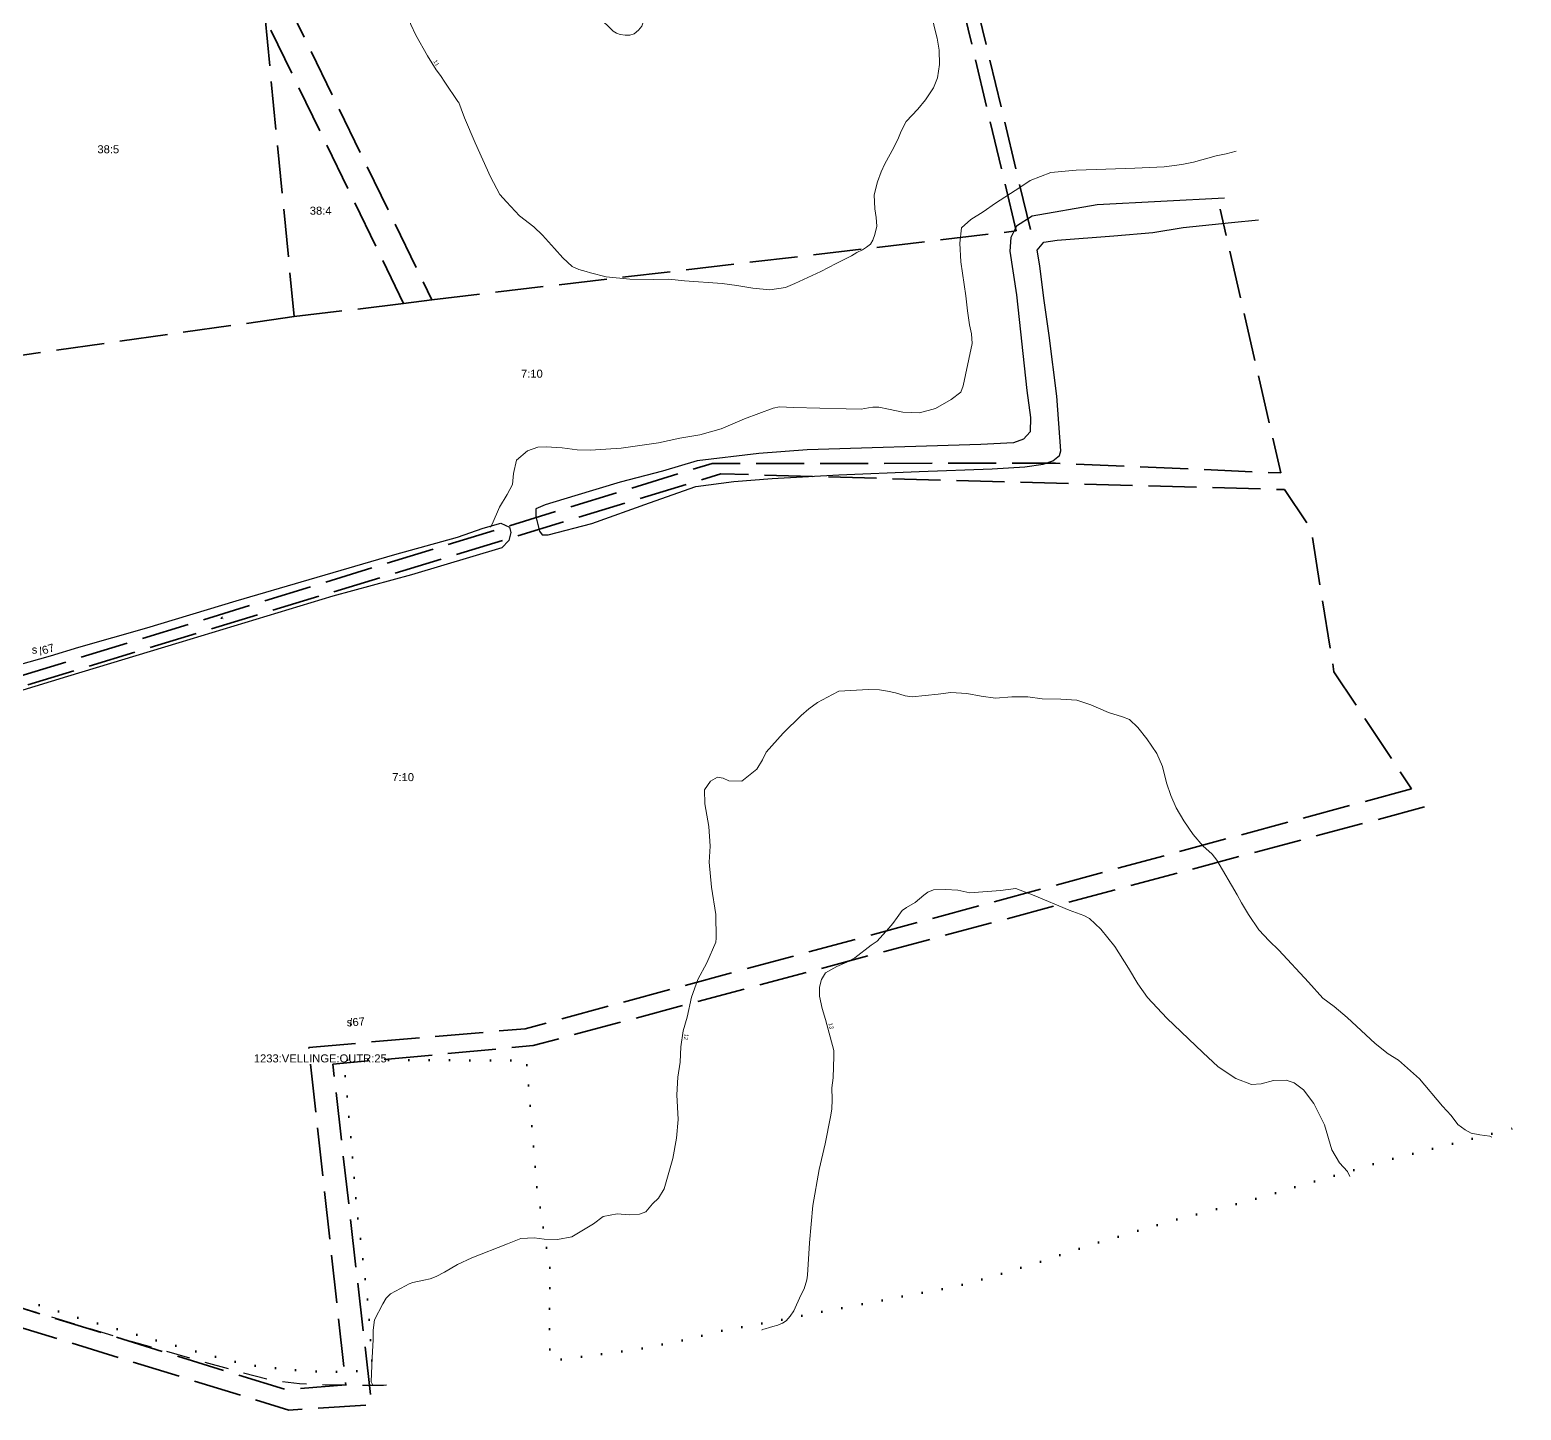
# Model space of a CAD drawing. Header units: metres. Extents: x -12 to 120691, y -61 to 6149382.
# Drawn here: x 120297.4 to 120670.2, y 6147832.5 to 6148177.6 of the extents above; entities that cross this region are included whole.
import ezdxf
from ezdxf.enums import TextEntityAlignment as Align

# ---------------------------------------------------------------- set-up
doc = ezdxf.new("R2010")
doc.units = ezdxf.units.M
for name, pattern in [('Annan_avgränsning_körbana', [10, 6, -4]), ('Fastighetsgräns', [16, 12, -4]), ('Heldragen__skalber__', [0]), ('Heldragen_linje', [2, 1, 1]), ('Prickad__fast_', [5, 0, -5])]:
    doc.linetypes.add(name, pattern=pattern)
doc.layers.get('0').update_dxf_attribs({"linetype": 'CONTINUOUS'})
for name, color, linetype, lineweight in [('DIKE.K_LINE', 9, 'Heldragen_linje', 25), ('FASTGR_LINE', 7, 'Fastighetsgräns', 35), ('HÖJDK-1_LINE', 9, 'Heldragen_linje', 18), ('HÖJDK-2_LINE', 9, 'Heldragen_linje', 18), ('KÖRBANK_LINE', 9, 'Annan_avgränsning_körbana', 25), ('ÄGOSL.K_LINE', 9, 'Prickad__fast_', 60)]:
    doc.layers.add(name, color=color, linetype=linetype, lineweight=lineweight)
for name, color, linetype in [('FASTID_POINT', 9, 'CONTINUOUS'), ('FREGNRT_TEXT', 9, 'CONTINUOUS'), ('HTXT1_TEXT', 9, 'CONTINUOUS'), ('HTXT2_TEXT', 9, 'CONTINUOUS'), ('RUPPLYT_TEXT', 9, 'CONTINUOUS'), ('STRÖMPI_POINT', 5, 'CONTINUOUS')]:
    doc.layers.add(name, color=color, linetype=linetype)
doc.styles.add('Standard_CAD', font='ARIAL.TTF', dxfattribs={"height": 0.2})

# ---------------------------------------------------------------- blocks, each defined once
blk = doc.blocks.new('Flödespil')
at = {"color": 0, "linetype": 'Heldragen__skalber__', "lineweight": 0, "flags": 128}
blk.add_lwpolyline([(-0.25, 0.25), (0.25, 0), (-0.25, -0.25)], dxfattribs=at)
blk = doc.blocks.new('Rutnätspunkt_1')
at = {"color": 0, "linetype": 'Heldragen__skalber__', "lineweight": 25, "flags": 128}
for points in [[(-0.5, 0), (-0.08, 0)], [(0, 0.5), (0, 0.08)], [(0.5, 0), (0.08, 0)], [(0, -0.5), (0, -0.08)]]:
    blk.add_lwpolyline(points, dxfattribs=at)

msp = doc.modelspace()

# ---------------------------------------------------------------- linework, layer by layer
at = {"layer": 'DIKE.K_LINE', "flags": 128}
for points in [[(120596.055, 6148135.524), (120564.201, 6148133.784), (120547.935, 6148131.003), (120544.05, 6148128.464), (120542.638, 6148125.63), (120542.388, 6148122.281), (120544.066, 6148111.34), (120546.623, 6148087.416), (120547.564, 6148080.688), (120547.471, 6148077.105), (120545.82, 6148075.222), (120543.313, 6148074.361), (120535.078, 6148073.953), (120491.676, 6148072.558), (120479.623, 6148071.672), (120464.198, 6148069.843), (120455.569, 6148067.272), (120445.008, 6148064.54), (120433.68, 6148061.103), (120426.228, 6148058.796), (120423.907, 6148057.801), (120423.905, 6148055.911), (120424.791, 6148052.232), (120425.444, 6148051.345), (120427.003, 6148051.294), (120437.892, 6148054.182), (120452.282, 6148059.331), (120463.914, 6148063.389), (120473.413, 6148064.706), (120482.977, 6148065.384), (120499.645, 6148066.312), (120519.679, 6148067.157), (120537.97, 6148067.798), (120546.115, 6148068.302), (120550.66, 6148068.991), (120553.099, 6148069.86), (120554.801, 6148071.15), (120555.1, 6148072.292), (120554.138, 6148085.971), (120552.2, 6148101.168), (120550.884, 6148110.496), (120549.863, 6148118.564), (120549.189, 6148122.493), (120550.832, 6148124.473), (120554.221, 6148125.028), (120568.39, 6148126.063), (120578.096, 6148126.873), (120585.702, 6148128.141), (120597.806, 6148129.372), (120604.473, 6148130.066)], [(120109.495, 6147916.624), (120145.135, 6147939.251), (120189.409, 6147966.984), (120227.007, 6147990.703), (120245.663, 6148002.186), (120254.774, 6148006.351), (120267.664, 6148010.64), (120286.127, 6148016.211), (120294.596, 6148018.855), (120302.564, 6148021.083), (120309.703, 6148023.258), (120326.701, 6148028.123), (120349.026, 6148034.84), (120367.253, 6148040.18), (120388.618, 6148046.421), (120404.328, 6148050.72), (120410.774, 6148053.019), (120415.156, 6148054.269), (120417.306, 6148053.266), (120417.658, 6148051.956), (120417.177, 6148049.918), (120415.377, 6148048.115)], [(120415.377, 6148048.115), (120392.862, 6148041.308), (120373.13, 6148035.97), (120334.639, 6148024.353), (120306.845, 6148015.91), (120285.246, 6148009.351), (120271.727, 6148005.074), (120261.902, 6148002.126), (120255, 6147999.296), (120248.834, 6147996.274), (120235.068, 6147987.856), (120216.384, 6147975.91), (120196.225, 6147963.547), (120176.64, 6147951.275), (120158.765, 6147940.719), (120129.964, 6147923.08), (120117.967, 6147916.542), (120114.28, 6147914.214), (120109.495, 6147916.624)]]:
    msp.add_lwpolyline(points, dxfattribs=at)
at = {"layer": 'FASTGR_LINE', "flags": 128}
for points in [[(120543.95, 6148127.296), (120518.045, 6148236.215), (120473.262, 6148422.6), (120473.025, 6148423.269), (120435.827, 6148523.664)], [(120438.838, 6148523.967), (120475.58, 6148426.851), (120483.766, 6148392.9), (120521.44, 6148236.68), (120547.508, 6148127.642)], [(120353.741, 6148200.9), (120397.92, 6148110.096)], [(120390.863, 6148109.127), (120356.224, 6148180.546)], [(120356.224, 6148180.546), (120363.501, 6148105.881)], [(120287.221, 6148095.075), (120282.546, 6148012.202), (120467.955, 6148069.177), (120553.803, 6148069.235), (120610.065, 6148066.814), (120594.943, 6148132.741)], [(120397.92, 6148110.096), (120543.95, 6148127.296)], [(120363.501, 6148105.881), (120390.863, 6148109.127)], [(120397.92, 6148110.096), (120390.863, 6148109.127)], [(120363.501, 6148105.881), (120287.221, 6148095.075)], [(120116.146, 6147913.425), (120255.396, 6148001.161), (120470.125, 6148066.576), (120610.981, 6148062.627), (120617.645, 6148052.746), (120623.372, 6148017.104), (120642.718, 6147987.846)], [(120642.718, 6147987.846), (120421.205, 6147927.866), (120367.152, 6147923.204), (120376.438, 6147838.833), (120361.403, 6147837.668), (120116.146, 6147913.425)], [(120646.003, 6147983.304), (120423.243, 6147923.661), (120373.155, 6147918.994), (120382.854, 6147833.87), (120362.176, 6147832.52), (120236.67, 6147871.266)]]:
    msp.add_lwpolyline(points, dxfattribs=at)
at = {"layer": 'HÖJDK-1_LINE', "flags": 128}
for points in [[(120447.358, 6148115.219), (120453.375, 6148115.198), (120457.156, 6148115.229), (120461.024, 6148114.804), (120470.439, 6148114.132), (120474.168, 6148113.661), (120478.133, 6148112.969), (120482.381, 6148112.608), (120486.316, 6148113.122), (120488.665, 6148114.133), (120495.168, 6148117.198), (120498.987, 6148119.126), (120502.766, 6148121.081), (120504.12, 6148121.877), (120505.58, 6148122.617), (120506.514, 6148123.229), (120507.508, 6148123.975), (120508.141, 6148124.972), (120508.605, 6148126.414), (120509.134, 6148128.47), (120508.955, 6148130.67), (120508.641, 6148132.848), (120508.493, 6148136.361), (120509.309, 6148139.608), (120510.238, 6148142.055), (120511.131, 6148144.078), (120513.375, 6148148.145), (120514.549, 6148150.553), (120515.18, 6148152.274), (120516.474, 6148154.621), (120519.375, 6148157.712), (120521.299, 6148160.055), (120523.29, 6148163.053), (120524.309, 6148165.55), (120524.761, 6148168.896), (120524.673, 6148172.516), (120524.188, 6148175.469), (120523.454, 6148178.408), (120522.832, 6148181.451), (120521.659, 6148187.013), (120520.228, 6148191.081), (120518.208, 6148195.966), (120515.023, 6148203.598), (120512.35, 6148210.466), (120511.133, 6148214.681), (120508.314, 6148222.487), (120506.527, 6148226.19), (120502.012, 6148235.42), (120499.85, 6148238.428), (120497.591, 6148240.942), (120492.393, 6148246.868), (120489.321, 6148249.573), (120484.313, 6148253.014), (120482.936, 6148253.408), (120480.521, 6148254.434), (120476.805, 6148256.282), (120474.035, 6148257.877), (120466.315, 6148262.44), (120463.182, 6148264.997), (120459.622, 6148268.386), (120457.976, 6148269.72), (120455.718, 6148271.158), (120452.478, 6148273.78), (120445.95, 6148279.544), (120444.661, 6148281.607), (120442.94, 6148284.128), (120439.824, 6148288.88), (120434.142, 6148297.704), (120430.1, 6148303.132), (120428.503, 6148305.646), (120426.284, 6148308.768), (120424.329, 6148311.246), (120422.759, 6148313.623), (120420.69, 6148316.325), (120418.369, 6148318.841), (120414.087, 6148323.124), (120410.347, 6148327.082), (120408.971, 6148328.332), (120407.775, 6148329.094), (120406.624, 6148329.915), (120404.671, 6148331.126), (120402.552, 6148332.614), (120399.074, 6148335.405), (120396.289, 6148337.279), (120393.882, 6148338.449), (120390.928, 6148339.644), (120389.771, 6148339.786), (120388.432, 6148339.552), (120386.756, 6148339.442), (120379.949, 6148339.149), (120376.249, 6148339.641), (120373.134, 6148340.333), (120370.781, 6148340.948), (120366.275, 6148341.766), (120362.864, 6148342.003), (120359.303, 6148342), (120356.446, 6148341.829), (120351.48, 6148341.067), (120349.799, 6148340.314), (120348.079, 6148339.293), (120346.321, 6148338.068), (120337.49, 6148332.178), (120333.74, 6148329.244), (120332.741, 6148328.212), (120332.075, 6148327.286), (120331.375, 6148326.074), (120330.608, 6148324.455), (120329.688, 6148322.254), (120328.932, 6148320.238), (120327.899, 6148316.207), (120327.811, 6148313.555), (120328.112, 6148311.568), (120328.695, 6148309.842), (120329.629, 6148307.387), (120331.44, 6148302.67), (120331.931, 6148300.646), (120332.667, 6148298.173), (120334.476, 6148292.636), (120334.762, 6148291.143), (120335.281, 6148289.09), (120335.848, 6148287.666), (120336.454, 6148286.363), (120338.439, 6148282.473), (120339.53, 6148280.476), (120340.879, 6148277.63), (120343.603, 6148271.869), (120345.117, 6148269.823), (120346.969, 6148267.59), (120348.557, 6148265.13), (120349.943, 6148262.46), (120351.314, 6148260.065), (120352.617, 6148257.352), (120353.152, 6148255.134), (120354.9, 6148247.217), (120355.627, 6148245.676), (120357.074, 6148242.647), (120358.685, 6148239.857), (120361.108, 6148235.74), (120362.574, 6148233.779), (120364.819, 6148230.356), (120369.541, 6148223.416), (120375.729, 6148214.513), (120377.873, 6148211.15), (120379.511, 6148208.865), (120381.422, 6148205.842), (120386.011, 6148198.264), (120386.458, 6148197.037), (120390.187, 6148187.126), (120391.428, 6148182.376), (120392.656, 6148178.893), (120393.897, 6148176.258), (120396.789, 6148171.077), (120398.972, 6148167.588), (120400.077, 6148166.152), (120401.186, 6148164.454), (120404.392, 6148159.639), (120404.639, 6148159.366)], [(120404.639, 6148159.366), (120405.231, 6148157.812), (120406.088, 6148155.559), (120408.722, 6148149.323), (120412.555, 6148140.844), (120414.929, 6148136.449), (120416.565, 6148134.599), (120419.804, 6148131.091), (120423.412, 6148128.303), (120425.556, 6148126.228), (120428.554, 6148122.907), (120430.612, 6148120.584), (120433.005, 6148118.416), (120434.681, 6148117.685), (120436.488, 6148117.127), (120437.55, 6148116.852), (120441.442, 6148115.8), (120447.358, 6148115.219)], [(120412.568, 6148053.215), (120412.968, 6148054.001), (120414.787, 6148058.253), (120416.718, 6148061.418), (120418.065, 6148063.899), (120418.337, 6148066.679), (120419.053, 6148070.012), (120421.833, 6148072.323), (120424.371, 6148073.274), (120426.482, 6148073.304), (120430.47, 6148073.092), (120434.224, 6148072.58), (120437.586, 6148072.465), (120445.19, 6148072.958), (120454.596, 6148074.334), (120459.883, 6148075.485), (120464.86, 6148076.31), (120470.184, 6148077.791), (120476.016, 6148080.298), (120483.193, 6148083.002), (120484.809, 6148083.291), (120488.31, 6148083.203), (120501.484, 6148082.795), (120505.208, 6148082.772), (120507.03, 6148083.093), (120508.159, 6148083.218), (120509.59, 6148083.221), (120512.007, 6148082.782), (120515.61, 6148081.995), (120519.786, 6148081.846), (120523.78, 6148082.877), (120527.727, 6148085.195), (120530.09, 6148087.011), (120530.685, 6148088.598), (120531.309, 6148091.36), (120532.919, 6148099.162), (120532.805, 6148101.578), (120532.299, 6148103.794), (120531.746, 6148107.353), (120531.332, 6148111.043), (120530.139, 6148119.537), (120529.855, 6148124.206), (120530.32, 6148128.059), (120532.628, 6148130.151), (120535.708, 6148132.071), (120538.797, 6148134.211), (120544.851, 6148138.174), (120547.427, 6148139.907), (120552.648, 6148141.924), (120558.975, 6148142.522), (120563.952, 6148142.634), (120573.629, 6148142.986), (120580.959, 6148143.351), (120585.39, 6148143.945), (120588.24, 6148144.529), (120593.975, 6148146.042), (120596.413, 6148146.608), (120598.955, 6148147.217)], [(120627.354, 6147890.926), (120626.799, 6147892.188), (120624.718, 6147894.383), (120622.815, 6147897.61), (120621.02, 6147903.84), (120618.379, 6147909.172), (120615.796, 6147912.594), (120613.442, 6147914.322), (120611.422, 6147914.994), (120608.269, 6147914.94), (120605.163, 6147914.13), (120602.742, 6147913.9), (120598.852, 6147915.414), (120594.437, 6147918.381), (120590.639, 6147921.928), (120581.563, 6147930.544), (120576.795, 6147935.658), (120574.331, 6147939.064), (120572.051, 6147943.01), (120568.63, 6147948.399), (120565.14, 6147952.767), (120562.311, 6147955.403), (120560.841, 6147956.159), (120557.156, 6147957.528), (120548.469, 6147961.194), (120543.886, 6147962.952), (120540.025, 6147962.428), (120532.358, 6147961.875), (120529.378, 6147962.542), (120526.289, 6147962.658), (120523.328, 6147962.575), (120521.848, 6147961.999), (120520.881, 6147961.254), (120518.724, 6147959.449), (120516.525, 6147958.145), (120515.447, 6147957.432), (120514.246, 6147955.669), (120513.138, 6147954.204), (120512.133, 6147953.021), (120509.167, 6147949.744), (120507.722, 6147948.765), (120503.626, 6147945.632), (120501.628, 6147944.529), (120499.136, 6147943.423), (120496.264, 6147941.816), (120495.319, 6147940.206), (120494.764, 6147938.26), (120494.754, 6147936.042), (120495.465, 6147932.941), (120496.269, 6147930.163), (120498.353, 6147922.447), (120498.375, 6147921.022), (120498.187, 6147915.636), (120497.845, 6147913.106), (120497.929, 6147910.199), (120497.839, 6147907.794), (120497.545, 6147905.809), (120496.206, 6147899.11), (120494.679, 6147892.722), (120493.163, 6147883.724), (120492.296, 6147874.319), (120491.819, 6147866.263), (120491.603, 6147865.124), (120490.96, 6147862.854), (120490.128, 6147861.252), (120488.356, 6147857.381), (120487.488, 6147856.027), (120486.503, 6147854.843), (120485.529, 6147854.248), (120484.356, 6147853.805), (120483.161, 6147853.43), (120482.287, 6147853.203), (120481.244, 6147852.885), (120480.426, 6147852.676), (120480.353, 6147852.532)]]:
    msp.add_lwpolyline(points, dxfattribs=at)
at = {"layer": 'HÖJDK-2_LINE', "flags": 128}
for points in [[(120431.416, 6148193.485), (120433.165, 6148189.976), (120436.567, 6148184.812), (120439.306, 6148181.282), (120440.827, 6148179.531), (120441.995, 6148178.477), (120443.25, 6148177.257), (120444.088, 6148176.747), (120444.991, 6148176.43), (120446.255, 6148176.25), (120447.378, 6148176.249), (120448.461, 6148176.576), (120449.587, 6148177.466), (120450.396, 6148178.521), (120450.859, 6148179.895), (120451.294, 6148180.997), (120452.369, 6148181.731), (120455.318, 6148181.832), (120456.706, 6148181.657), (120458.181, 6148181.572), (120459.635, 6148181.322), (120461.228, 6148181.148), (120462.76, 6148181.384), (120463.643, 6148181.813), (120464.364, 6148182.929), (120464.581, 6148184.014), (120464.722, 6148185.267), (120464.29, 6148186.246), (120463.036, 6148187.618), (120461.703, 6148189.188), (120460.839, 6148190.956), (120460.083, 6148192.348), (120458.784, 6148193.499), (120457.402, 6148194.855), (120456.804, 6148196.267), (120456.663, 6148197.684), (120456.614, 6148198.974), (120455.197, 6148200.804), (120453.874, 6148201.775), (120452.416, 6148202.445), (120451.118, 6148203.358), (120449.823, 6148204.849), (120449.627, 6148205.728), (120449.398, 6148207.575), (120448.964, 6148209.348), (120448.253, 6148211.191), (120447.104, 6148213.849), (120446.784, 6148215.138), (120446.587, 6148216.681), (120445.57, 6148219.238), (120444.734, 6148220.496), (120443.902, 6148221.919), (120442.752, 6148222.758), (120440.592, 6148224.234), (120439.505, 6148224.986), (120438.065, 6148225.21), (120436.567, 6148225.381), (120432.857, 6148225.676), (120430.603, 6148226.057), (120428.833, 6148225.702), (120427.16, 6148225.103), (120425.786, 6148224.716), (120424.541, 6148224.213), (120423.386, 6148222.861), (120422.45, 6148221.126), (120421.302, 6148219.429), (120420.459, 6148217.924), (120419.967, 6148216.03), (120420.012, 6148212.989), (120420.453, 6148210.208), (120428.062, 6148197.282), (120428.777, 6148196.685), (120429.449, 6148196.125), (120430.56, 6148194.855), (120431.416, 6148193.485)], [(120662.845, 6147900.777), (120662.308, 6147901.033), (120659.83, 6147901.323), (120657.688, 6147901.764), (120656.139, 6147902.568), (120654.345, 6147903.967), (120652.664, 6147906.212), (120650.539, 6147908.534), (120644.727, 6147915.332), (120639.49, 6147920.053), (120636.882, 6147921.61), (120633.668, 6147924.183), (120626.673, 6147930.683), (120623.44, 6147933.453), (120620.556, 6147935.541), (120616.982, 6147939.51), (120609.578, 6147947.542), (120607.143, 6147949.832), (120604.599, 6147952.629), (120602.008, 6147956.425), (120600.267, 6147959.304), (120599.15, 6147961.33), (120594.08, 6147970.04), (120592.938, 6147971.52), (120590.628, 6147973.58), (120588.214, 6147976.418), (120585.859, 6147979.874), (120583.903, 6147983.12), (120582.617, 6147986.141), (120581.553, 6147989.369), (120580.509, 6147993.418), (120579.125, 6147996.69), (120576.564, 6148000.321), (120574.373, 6148003.194), (120572.313, 6148005.148), (120570.487, 6148005.877), (120567.06, 6148006.926), (120562.62, 6148008.813), (120559.117, 6148009.993), (120555.111, 6148010.255), (120550.405, 6148010.345), (120546.867, 6148010.823), (120542.896, 6148010.81), (120538.803, 6148010.542), (120535.183, 6148011.025), (120531.657, 6148011.71), (120527.615, 6148011.93), (120524.418, 6148011.525), (120517.951, 6148010.875), (120516.173, 6148011.083), (120513.827, 6148011.819), (120511.768, 6148012.276), (120509.809, 6148012.549), (120507.022, 6148012.682), (120499.661, 6148012.223), (120498.006, 6148011.445), (120494.32, 6148009.419), (120492.16, 6148007.81), (120490.247, 6148006.213), (120485.691, 6148001.779), (120481.467, 6147997.028), (120480.541, 6147995.129), (120479.144, 6147992.719), (120475.356, 6147989.719), (120472.159, 6147989.874), (120470.752, 6147990.498), (120469.285, 6147990.727), (120467.56, 6147989.79), (120466.014, 6147987.592), (120466.167, 6147984.079), (120467.11, 6147978.419), (120467.498, 6147973.491), (120467.193, 6147969.535), (120467.773, 6147963.221), (120468.92, 6147956.448), (120468.982, 6147950.51), (120468.863, 6147949.475), (120466.61, 6147944.341), (120464.382, 6147940.17), (120462.772, 6147935.771), (120461.698, 6147930.737), (120460.744, 6147927.359), (120460.159, 6147923.364), (120459.972, 6147919.484), (120459.354, 6147915.762), (120459.157, 6147911.355), (120459.468, 6147905.199), (120459.087, 6147900.527), (120458.142, 6147895.467), (120455.999, 6147887.889), (120454.518, 6147885.497), (120453.023, 6147884.137), (120451.352, 6147882.083), (120449.776, 6147881.491), (120447.251, 6147881.392), (120444.251, 6147881.636), (120440.713, 6147880.97), (120438.322, 6147879.11), (120432.932, 6147875.859), (120429.338, 6147875.175), (120426.003, 6147875.283), (120423.442, 6147875.582), (120420.178, 6147875.454), (120416.797, 6147874.081), (120407.888, 6147870.565), (120404.33, 6147868.912), (120401.059, 6147866.993), (120398.98, 6147865.913), (120397.53, 6147865.373), (120395.884, 6147865.043), (120393.196, 6147864.404), (120392.216, 6147864.091), (120391.33, 6147863.639), (120387.589, 6147861.597), (120386.515, 6147860.487), (120385.67, 6147859.117), (120383.593, 6147855.084), (120383.258, 6147852.499), (120383.218, 6147850.118), (120382.976, 6147845.666), (120382.779, 6147839.569), (120383.135, 6147838.765)]]:
    msp.add_lwpolyline(points, dxfattribs=at)
at = {"layer": 'KÖRBANK_LINE', "flags": 128}
msp.add_lwpolyline([(119969.939, 6147954.21), (119996.573, 6147939.717), (120016.15, 6147929.375), (120026.519, 6147925.084), (120033.245, 6147923.737), (120040.99, 6147923.766), (120053.073, 6147924.022), (120064.765, 6147923.966), (120074.054, 6147923.096), (120081.298, 6147921.556), (120087.201, 6147920.185), (120094.474, 6147917.563), (120109.738, 6147912.294), (120116.518, 6147909.953), (120145.342, 6147900.643), (120181.791, 6147890.919), (120207.722, 6147884.611), (120230.076, 6147878.306), (120250.48, 6147872.018), (120272.124, 6147865.189), (120298.186, 6147857.271), (120322.688, 6147849.758), (120349.385, 6147842.221), (120357.681, 6147840.096), (120364.874, 6147839.176), (120373.129, 6147838.874), (120385.816, 6147838.736), (120388.604, 6147839.321), (120389.076, 6147839.447)], dxfattribs=at)
at = {"layer": 'ÄGOSL.K_LINE', "flags": 128}
msp.add_lwpolyline([(119886.163, 6147974.408), (119895.034, 6147974.372), (119896.278, 6147974.452), (119896.839, 6147975.117), (119897.993, 6147989.403), (119898.354, 6147993.754), (119936.853, 6147992.227), (119951.21, 6147990.946), (119951.245, 6147990.971), (119951.298, 6147983.035), (119951.735, 6147974.229), (119951.658, 6147970.378), (119951.949, 6147967.419), (119952.94, 6147966.089), (119959.001, 6147962.596), (119969.466, 6147957.343), (119979.199, 6147952.241), (119988.254, 6147946.851), (120004.802, 6147937.192), (120013.598, 6147933.072), (120021.24, 6147929.739), (120026.314, 6147927.777), (120033.322, 6147926.452), (120042.399, 6147926.004), (120054.107, 6147926.28), (120062.047, 6147926.371), (120071.258, 6147925.602), (120080.971, 6147924.009), (120090.975, 6147921.207), (120100.027, 6147918.852), (120109.495, 6147916.624), (120114.28, 6147914.214), (120119.264, 6147911.69), (120126.434, 6147909.197), (120135.319, 6147906.631), (120158.746, 6147900.148), (120180.061, 6147893.855), (120211.455, 6147885.773), (120237.993, 6147878.23), (120259.348, 6147871.62), (120275.784, 6147866.276), (120293.972, 6147860.728), (120308.087, 6147856.046), (120330.884, 6147849.399), (120345.729, 6147845.373), (120352.631, 6147843.697), (120366.343, 6147842.259), (120376.814, 6147842.042), (120380.8, 6147842.364), (120382.146, 6147843.305), (120383.018, 6147845.098), (120381.58, 6147862.729), (120378.968, 6147884.417), (120377.35, 6147904.028), (120375.879, 6147920.094), (120421.577, 6147919.889), (120424.095, 6147888.576), (120427.455, 6147867.557), (120427.275, 6147854.921), (120427.458, 6147845.586), (120428.074, 6147845.04), (120429.472, 6147845.071), (120450.176, 6147847.869), (120463.182, 6147850.478), (120469.371, 6147852.159), (120478.661, 6147853.822), (120505.529, 6147859.045), (120528.124, 6147863.265), (120539.245, 6147866.265), (120549.172, 6147869.336), (120562.676, 6147873.87), (120583.002, 6147879.881), (120603.955, 6147885.371), (120618.904, 6147889.789), (120635.95, 6147894.793), (120658.596, 6147900.493), (120670.164, 6147903.51)], dxfattribs=at)

# ---------------------------------------------------------------- block references
at = {"layer": 'FASTID_POINT', "xscale": 0.1000000014901161, "yscale": 0.1000000014901161}
for p in [(120317.041, 6148147.716), (120370.121, 6148132.366)]:
    msp.add_blockref('Rutnätspunkt_1', p, dxfattribs=at)
at = {"layer": 'FASTID_POINT', "yscale": 0.1000000014901161}
for p, xscale, rotation in [((120422.913, 6148091.619), 0.1000000015435129, 63.1951434197864), ((120390.728, 6147990.766), 0.1000000012495733, 63.19511417087973)]:
    msp.add_blockref('Rutnätspunkt_1', p, dxfattribs=dict(at, xscale=xscale, rotation=rotation))
at = {"layer": 'STRÖMPI_POINT', "rotation": 194.4116210034303}
msp.add_blockref('Flödespil', (120345.445, 6148030.513), dxfattribs=at)

# ---------------------------------------------------------------- texts
at = {"layer": 'FREGNRT_TEXT', "style": 'Standard_CAD'}
for s, p in [('38:5', (120317.041, 6148147.716)), ('38:4', (120370.121, 6148132.366)), ('7:10', (120422.913, 6148091.619)), ('7:10', (120390.728, 6147990.766)), ('1233:VELLINGE:OUTR:25', (120370.031, 6147920.455))]:
    msp.add_text(s, height=2, dxfattribs=at).set_placement(p, align=Align.MIDDLE_CENTER)
for rotation, p in [(2.2876, (120298.63, 6148021.637)), (2.32283, (120377.362, 6147928.501))]:
    msp.add_text('s', height=2, rotation=rotation, dxfattribs=at).set_placement(p, align=Align.CENTER)
at = {"layer": 'HTXT1_TEXT', "style": 'Standard_CAD'}
for s, rotation, p in [('11', -60.09932, (120398.231, 6148169.712)), ('13', -77.01044, (120497.041, 6147929.212))]:
    msp.add_text(s, height=1, rotation=rotation, dxfattribs=at).set_placement(p)
at = {"layer": 'HTXT2_TEXT', "style": 'Standard_CAD'}
msp.add_text('12', height=1, rotation=-100.45544, dxfattribs=at).set_placement((120461.149, 6147926.678))
at = {"layer": 'RUPPLYT_TEXT', "style": 'Standard_CAD'}
for rotation, p in [(16.91809, (120300.069, 6148021.179)), (5.26993, (120377.384, 6147928.406))]:
    msp.add_text('/67', height=2, rotation=rotation, dxfattribs=at).set_placement(p)

doc.saveas('drawing.dxf')
